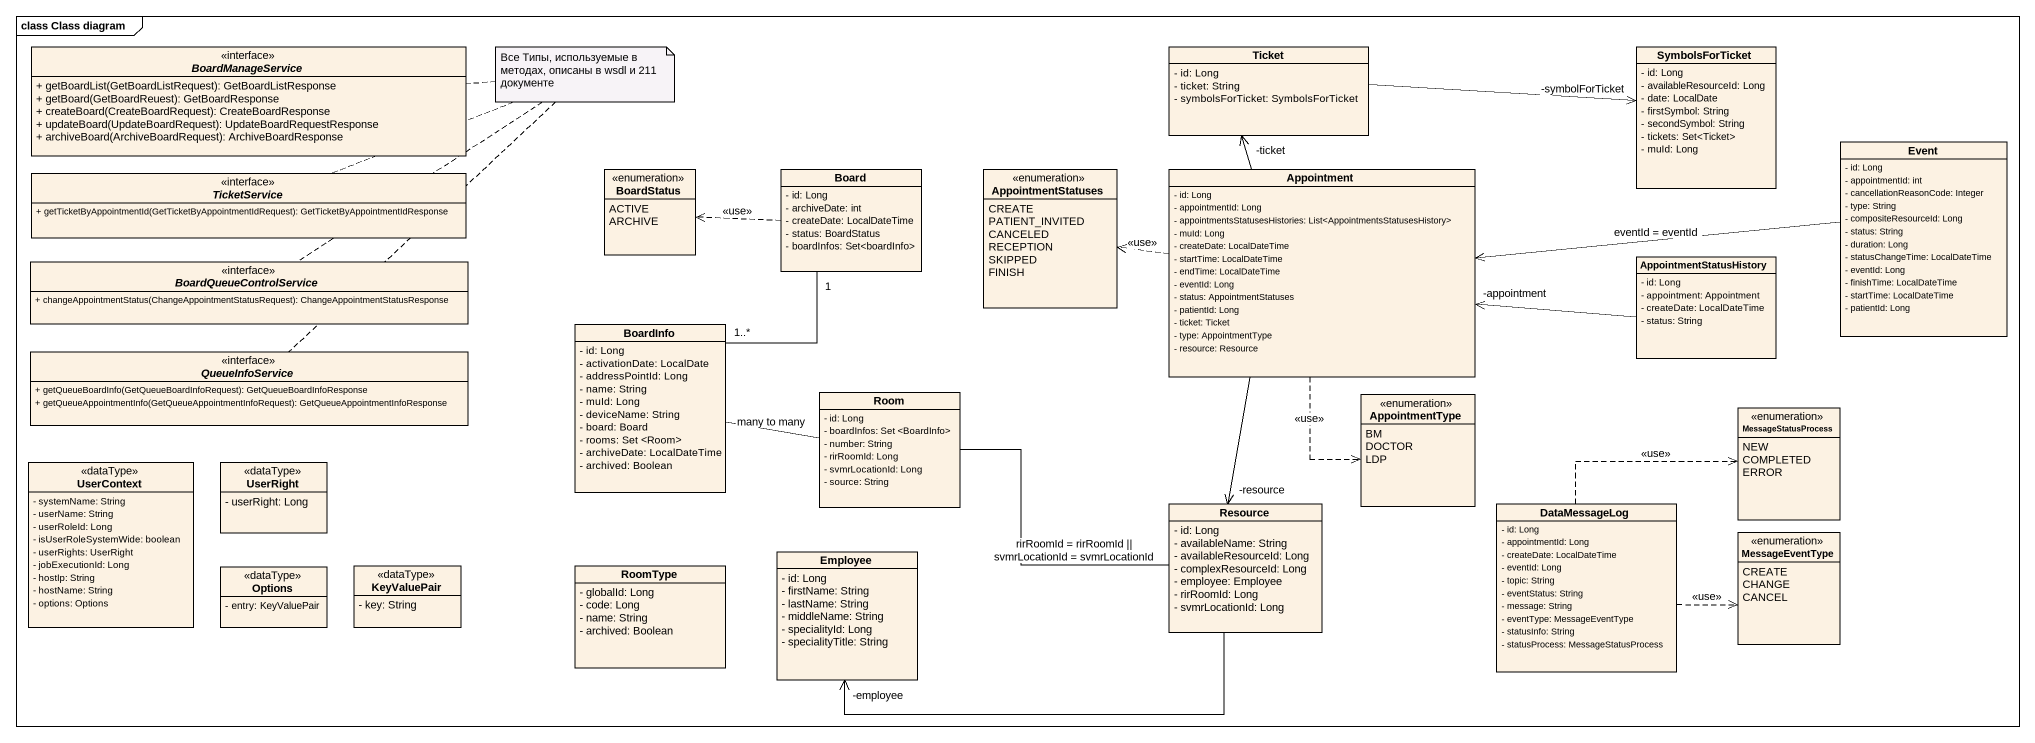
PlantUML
@startuml
mainframe class Class diagram
hide circle
hide empty members
skinparam classAttributeIconSize 0
interface BoardManageService {
  + getBoardList(GetBoardListRequest): GetBoardListResponse
  + getBoard(GetBoardReuest): GetBoardResponse
  + createBoard(CreateBoardRequest): CreateBoardResponse
  + updateBoard(UpdateBoardRequest): UpdateBoardRequestResponse
  + archiveBoard(ArchiveBoardRequest): ArchiveBoardResponse
}
class Ticket {
  - id: Long
  - ticket: String
  - symbolsForTicket: SymbolsForTicket
}
class SymbolsForTicket {
  - id: Long
  - availableResourceId: Long
  - date: LocalDate
  - firstSymbol: String
  - secondSymbol: String
  - tickets: Set<Ticket>
  - muId: Long
}
class Event {
  - id: Long
  - appointmentId: int
  - cancellationReasonCode: Integer
  - type: String
  - compositeResourceId: Long
  - status: String
  - duration: Long
  - statusChangeTime: LocalDateTime
  - eventId: Long
  - finishTime: LocalDateTime
  - startTime: LocalDateTime
  - patientId: Long
}
interface TicketService {
  + getTicketByAppointmentId(GetTicketByAppointmentIdRequest): GetTicketByAppointmentIdResponse
}
enum BoardStatus {
  ACTIVE
  ARCHIVE
}
class Board {
  - id: Long
  - archiveDate: int
  - createDate: LocalDateTime
  - status: BoardStatus
  - boardInfos: Set<boardInfo>
}
enum AppointmentStatuses {
  CREATE
  PATIENT_INVITED
  CANCELED
  RECEPTION
  SKIPPED
  FINISH
}
class Appointment {
  - id: Long
  - appointmentId: Long
  - appointmentsStatusesHistories: List<AppointmentsStatusesHistory>
  - muId: Long
  - createDate: LocalDateTime
  - startTime: LocalDateTime
  - endTime: LocalDateTime
  - eventId: Long
  - status: AppointmentStatuses
  - patientId: Long
  - ticket: Ticket
  - type: AppointmentType
  - resource: Resource
}
interface BoardQueueControlService {
  + changeAppointmentStatus(ChangeAppointmentStatusRequest): ChangeAppointmentStatusResponse
}
class AppointmentStatusHistory {
  - id: Long
  - appointment: Appointment
  - createDate: LocalDateTime
  - status: String
}
class BoardInfo {
  - id: Long
  - activationDate: LocalDate
  - addressPointId: Long
  - name: String
  - muId: Long
  - deviceName: String
  - board: Board
  - rooms: Set <Room>
  - archiveDate: LocalDateTime
  - archived: Boolean
}
interface QueueInfoService {
  + getQueueBoardInfo(GetQueueBoardInfoRequest): GetQueueBoardInfoResponse
  + getQueueAppointmentInfo(GetQueueAppointmentInfoRequest): GetQueueAppointmentInfoResponse
}
class Room {
  - id: Long
  - boardInfos: Set <BoardInfo>
  - number: String
  - rirRoomId: Long
  - svmrLocationId: Long
  - source: String
}
enum AppointmentType {
  BM
  DOCTOR
  LDP
}
enum MessageStatusProcess {
  NEW
  COMPLETED
  ERROR
}
class UserContext <<dataType>> {
  - systemName: String
  - userName: String
  - userRoleId: Long
  - isUserRoleSystemWide: boolean
  - userRights: UserRight
  - jobExecutionId: Long
  - hostIp: String
  - hostName: String
  - options: Options
}
class UserRight <<dataType>> {
  - userRight: Long
}
class Resource {
  - id: Long
  - availableName: String
  - availableResourceId: Long
  - complexResourceId: Long
  - employee: Employee
  - rirRoomId: Long
  - svmrLocationId: Long
}
class DataMessageLog {
  - id: Long
  - appointmentId: Long
  - createDate: LocalDateTime
  - eventId: Long
  - topic: String
  - eventStatus: String
  - message: String
  - eventType: MessageEventType
  - statusInfo: String
  - statusProcess: MessageStatusProcess
}
class Employee {
  - id: Long
  - firstName: String
  - lastName: String
  - middleName: String
  - specialityId: Long
  - specialityTitle: String
}
enum MessageEventType {
  CREATE
  CHANGE
  CANCEL
}
class Options <<dataType>> {
  - entry: KeyValuePair
}
class KeyValuePair <<dataType>> {
  - key: String
}
class RoomType {
  - globalId: Long
  - code: Long
  - name: String
  - archived: Boolean
}
SymbolsForTicket "-symbolForTicket" <-left- Ticket
Event -left-> Appointment : eventId = eventId
Board .left.> BoardStatus : <<use>>
Appointment -up-> "-ticket" Ticket
Appointment .left.> AppointmentStatuses : <<use>>
Appointment ..> AppointmentType : <<use>>
Appointment --> "-resource" Resource
AppointmentStatusHistory -left-> "-appointment" Appointment
BoardInfo "1..*" -up- "1" Board
BoardInfo -right- Room : many to many
Room -right- Resource : rirRoomId = rirRoomId || svmrLocationId = svmrLocationId
Resource -left-> "-employee" Employee
DataMessageLog .up.> MessageStatusProcess : <<use>>
DataMessageLog .right.> MessageEventType : <<use>>
note as N1
  Все Типы, используемые в методах, описаны в wsdl и 211 документе
end note
N1 .. QueueInfoService
N1 .. BoardManageService
N1 .. TicketService
N1 .. BoardQueueControlService
@enduml
